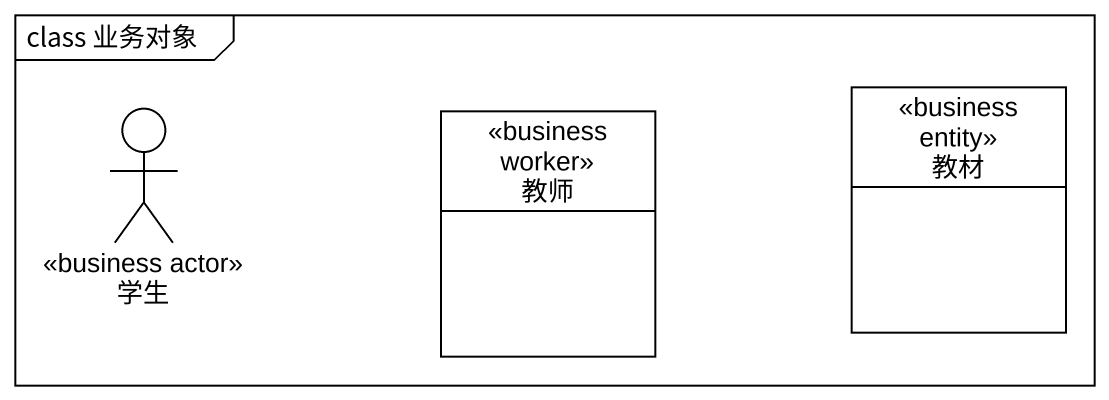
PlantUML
@startuml
mainframe class 业务对象
allowmixing
hide circle
hide empty members
actor 学生 <<business actor>>
class 教师 <<business worker>>
class 教材 <<business entity>>
@enduml
